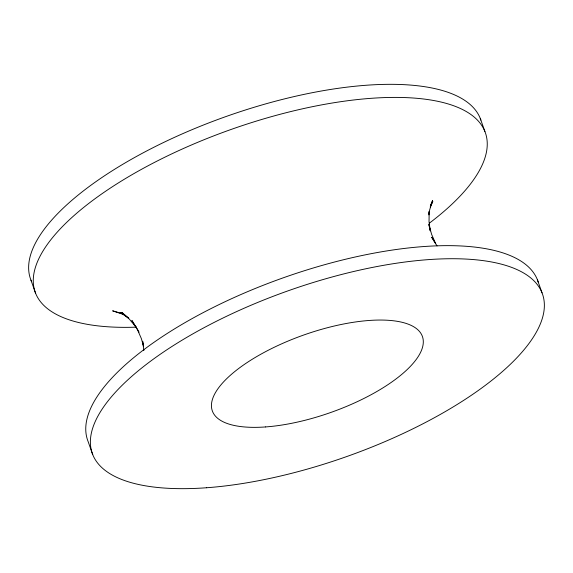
<?xml version="1.0" encoding="UTF-8"?>
<svg xmlns="http://www.w3.org/2000/svg" width="573" height="573" viewBox="0 0 573 573"><rect width="100%" height="100%" fill="white"/><g stroke="black" fill="none" stroke-linecap="round" stroke-linejoin="round"><path stroke-width="0.86" d="M428.848 213.915L429.163 211.38L429.034 221.593L430.237 230.89L428.84 224.358L431.591 234.278L435.695 243.711L431.698 237.236L437.041 245.924M428.876 214.889L429.643 209.962L432.594 200.435L430.645 205.299M430.201 207.025L432.83 201.546L430.996 204.396M122.515 313.718L112.623 310.831L124.012 314.634M122.028 313.488L120.538 312.743L128.76 318.251L125.021 315.064M123.775 314.004L121.899 312.414L129.455 319.247L135.959 327.076L137.742 329.969M135.959 327.076L131.905 320.515L139.081 332.168M137.305 329.289L141.409 338.722L143.472 346.156M480.274 118.446L484.908 131.525M537.402 279.76L542.029 292.846M30.971 280.154L35.598 293.24M92.726 454.554L88.092 441.475A238.783 87.898 -19.5 0 1 283.656 277.669A238.783 87.898 -19.5 0 1 538.276 282.267M143.486 345.361L142.656 341.264L143.859 350.561M31.615 281.665A238.783 87.898 -19.5 0 1 223.298 117.501A238.783 87.898 -19.5 0 1 480.883 120.101M136.553 327.147A238.783 87.898 -19.5 0 1 76.546 213.371A238.783 87.898 -19.5 0 1 402.848 97.51A238.783 87.898 -19.5 0 1 429.299 223.205M206.387 487.766A238.783 87.898 -19.5 0 0 544.35 304.206A238.783 87.898 -19.5 0 0 201.395 329.124A238.783 87.898 -19.5 0 0 206.387 487.766M265.586 426.935A111.434 41.02 -19.5 0 0 423.297 341.272A111.434 41.02 -19.5 0 0 263.258 352.896A111.434 41.02 -19.5 0 0 265.586 426.935"/></g></svg>
